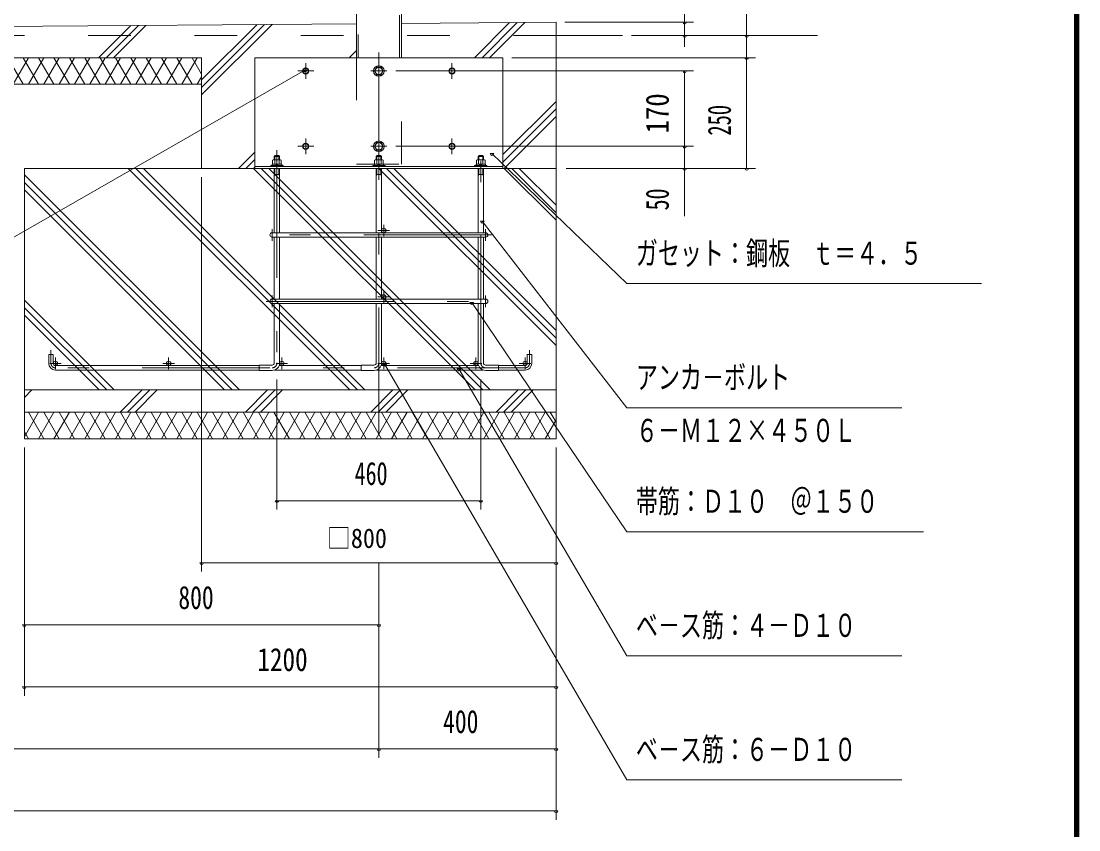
# Model space of a CAD drawing. Units: millimetres, scale not verified, with parts at other scales. Extents: x -25648 to 25658, y -10130 to 10130.
# Drawn here: x 19690 to 25658, y -3367 to 1196 of the extents above; entities that cross this region are included whole.
import ezdxf
from ezdxf.enums import TextEntityAlignment as Align

# ---------------------------------------------------------------- set-up
doc = ezdxf.new("R2010")
doc.units = ezdxf.units.MM
doc.header["$LTSCALE"] = 60
doc.linetypes.add('USER2', pattern=[10, 4, -6])
doc.linetypes.add('USER3', pattern=[24, 12, -5, 2, -5])
for name, color, linetype, lineweight in [('0-6_2-02BOLD', 7, 'Continuous', 18), ('0-7_2-12HIDDEN', 3, 'USER2', 18), ('0-8_2-22CENTER', 3, 'USER3', 18), ('0-9_2-42THIN', 4, 'Continuous', 18), ('0-A_2-52DIM', 3, 'Continuous', 18), ('0-B_2-62HATCH', 2, 'Continuous', 18), ('0-C_F-F1PAPER', 5, 'Continuous', 18)]:
    doc.layers.add(name, color=color, linetype=linetype, lineweight=lineweight)
doc.styles.add('ＭＳ ゴシック', font='')
doc.styles.get('ＭＳ ゴシック').set_extended_font_data('MS Gothic')

msp = doc.modelspace()

# ---------------------------------------------------------------- linework, layer by layer
at = {"layer": '0-6_2-02BOLD'}
for p, q in [((21581.28, 1721.43), (21581.28, 989.93)), ((21835.28, 989.93), (21835.28, 1721.43)), ((15958.28, 1139.93), (21581.28, 1181.58)), ((22708.28, 1114.93), (23083.28, 1114.93)), ((21148.28, 432.67), (21118.28, 432.67)), ((21693.28, 414.43), (21693.28, 432.67)), ((21008.28, 376.18), (22408.28, 376.18)), ((21098.28, 381.93), (21098.28, 376.18)), ((21118.28, 364.93), (21118.28, 2.43)), ((21121.01, 412.17), (21121.01, 389.43)), ((21125.78, 381.93), (21133.28, 389.43)), ((21140.78, 389.43), (21133.28, 381.93)), ((21145.55, 389.43), (21145.55, 412.17)), ((21148.28, 2.43), (21148.28, 364.93)), ((21673.28, 381.93), (21673.28, 376.18)), ((21687.65, 414.43), (21728.91, 414.43)), ((21693.28, 364.93), (21693.28, 2.43)), ((21696.01, 389.43), (21696.01, 412.17)), ((21708.28, 389.43), (21700.78, 381.93)), ((21708.28, 381.93), (21715.78, 389.43)), ((21720.55, 389.43), (21720.55, 412.17)), ((21723.28, 2.43), (21723.28, 364.93)), ((21735.16, 389.43), (21735.16, 381.93)), ((22268.28, 364.93), (22268.28, 2.43)), ((22271.01, 389.43), (22271.01, 412.17)), ((22275.78, 389.43), (22283.28, 381.93)), ((22290.78, 381.93), (22283.28, 389.43)), ((22295.55, 412.17), (22295.55, 389.43)), ((22298.28, 2.43), (22298.28, 364.93)), ((21118.28, 331.18), (21148.28, 331.18)), ((21693.28, 331.18), (21723.28, 331.18)), ((22298.28, 331.18), (22268.28, 331.18)), ((21105.78, 2.43), (22310.78, 2.43)), ((21105.78, -22.57), (22310.78, -22.57)), ((21118.28, -372.57), (21118.28, -22.57)), ((21148.28, -372.57), (21148.28, -22.57)), ((21693.28, -22.57), (21693.28, -372.57)), ((21723.28, -372.57), (21723.28, -22.57)), ((22268.28, -22.57), (22268.28, -372.57)), ((22298.28, -22.57), (22298.28, -372.57)), ((22310.78, -372.57), (21105.78, -372.57)), ((22310.78, -397.57), (21105.78, -397.57)), ((21118.28, -397.57), (21118.28, -732.57)), ((21148.28, -732.57), (21148.28, -397.57)), ((21693.28, -397.57), (21693.28, -732.57)), ((21723.28, -732.57), (21723.28, -397.57)), ((22268.28, -397.57), (22268.28, -732.57)), ((22298.28, -732.57), (22298.28, -397.57)), ((19845.78, -735.07), (19845.78, -685.07)), ((19883.28, -747.57), (21033.28, -747.57)), ((21033.28, -772.57), (19883.28, -772.57)), ((21120.14, -772.57), (21608.28, -772.57)), ((21608.28, -747.57), (21145.54, -747.57)), ((21695.14, -772.57), (22296.42, -772.57)), ((22271.01, -747.57), (21720.54, -747.57)), ((22383.28, -747.57), (22533.28, -747.57)), ((22533.28, -772.57), (22383.28, -772.57)), ((22708.28, -885.07), (19708.28, -885.07)), ((19708.28, -1010.07), (22708.28, -1010.07))]:
    msp.add_line(p, q, dxfattribs=at)
for points in [[(20708.28, 839.93), (15958.28, 839.93), (15958.28, 1139.93)], [(21835.28, 1183.47), (22708.28, 1189.93), (22708.28, -1160.07), (19708.28, -1160.07), (19708.28, 364.93), (22708.28, 364.93)], [(20708.28, 364.93), (20708.28, 989.93), (15958.28, 989.93)], [(22408.28, 364.93), (22408.28, 989.93), (21008.28, 989.93), (21008.28, 364.93)], [(21148.28, 414.43), (21148.28, 432.67), (21143.28, 437.67), (21123.28, 437.67), (21118.28, 432.67), (21118.28, 414.43)], [(21723.28, 414.43), (21723.28, 432.67), (21718.28, 437.67), (21698.28, 437.67), (21693.28, 432.67), (21723.28, 432.67)], [(22268.28, 432.67), (22273.28, 437.67), (22293.28, 437.67), (22298.28, 432.67)], [(22268.28, 414.43), (22268.28, 432.67), (22298.28, 432.67), (22298.28, 414.43)], [(21098.28, 381.93), (21168.28, 381.93), (21168.28, 376.18)], [(21160.16, 381.93), (21160.16, 389.43), (21106.41, 389.43), (21106.41, 381.93)], [(21157.82, 389.43), (21157.82, 412.17), (21153.9, 414.43), (21112.66, 414.43), (21108.74, 412.17), (21108.74, 389.43)], [(21673.28, 381.93), (21743.28, 381.93), (21743.28, 376.18)], [(21735.16, 389.43), (21681.4, 389.43), (21681.4, 381.93)], [(21687.65, 414.43), (21683.74, 412.17), (21683.74, 389.43)], [(21728.91, 414.43), (21732.82, 412.17), (21732.82, 389.43)], [(22318.28, 376.18), (22318.28, 381.93), (22248.28, 381.93), (22248.28, 376.18)], [(22256.4, 381.93), (22256.4, 389.43), (22310.15, 389.43), (22310.15, 381.93)], [(22307.81, 389.43), (22307.81, 412.17), (22303.9, 414.43), (22262.66, 414.43), (22258.74, 412.17), (22258.74, 389.43)], [(19845.78, -685.07), (19870.78, -685.07), (19870.78, -735.07)], [(22545.78, -735.07), (22545.78, -685.07), (22570.78, -685.07), (22570.78, -735.07)], [(21105.78, -745.07), (21033.28, -745.07), (21033.28, -775.07), (21105.78, -775.07)], [(21680.78, -745.07), (21608.28, -745.07), (21608.28, -775.07), (21680.78, -775.07)], [(22310.78, -775.07), (22383.28, -775.07), (22383.28, -745.07), (22310.78, -745.07)]]:
    msp.add_lwpolyline(points, dxfattribs=at)
for points in [[(21696.01, 936.18), (21720.55, 936.18), (21732.82, 914.93), (21720.55, 893.68), (21696.01, 893.68), (21683.74, 914.93)], [(21696.01, 511.18), (21683.74, 489.93), (21696.01, 468.68), (21720.55, 468.68), (21732.82, 489.93), (21720.55, 511.18)]]:
    msp.add_lwpolyline(points, close=True, dxfattribs=at)
for centre, radius in [((21295.78, 914.93), 17.5), ((21295.78, 914.93), 15), ((21708.28, 914.93), 30), ((21708.28, 914.93), 20.62), ((22120.78, 914.93), 17.5), ((22120.78, 914.93), 15), ((21295.78, 489.93), 17.5), ((21295.78, 489.93), 15), ((21708.28, 489.93), 30), ((21708.28, 489.93), 20.62), ((22120.78, 489.93), 17.5), ((22120.78, 489.93), 15), ((21735.78, 14.93), 12.5), ((21735.78, -360.07), 12.5), ((19883.28, -735.07), 12.5), ((20522.03, -735.07), 12.5), ((21160.78, -735.07), 12.5), ((21735.78, -735.07), 12.5), ((22255.78, -735.07), 12.5), ((22533.28, -735.07), 12.5)]:
    msp.add_circle(centre, radius, dxfattribs=at)
for centre, radius, start, end in [((21114.87, 404.97), 9.46, 49.57008, 90), ((21133.28, 379.98), 34.45, 69.13591, 110.86404), ((21151.68, 404.97), 9.46, 90, 130.42987), ((21689.88, 404.97), 9.46, 49.57008, 90), ((21708.28, 379.98), 34.45, 69.13591, 110.86404), ((21726.68, 404.97), 9.46, 90, 130.42987), ((22264.88, 404.97), 9.46, 49.5701, 90), ((22283.28, 379.98), 34.45, 69.13593, 110.86406), ((22301.68, 404.97), 9.46, 90, 130.42989), ((21105.78, -10.07), 12.5, 90, 270), ((22310.78, -10.07), 12.5, 270, 90), ((21105.78, -385.07), 12.5, 90, 270), ((22310.78, -385.07), 12.5, 270, 90), ((19883.28, -735.07), 37.5, 180, 270), ((21105.78, -732.57), 42.5, 270, 0), ((21105.78, -732.57), 12.5, 270, 0), ((21680.78, -732.57), 42.5, 270, 0), ((21680.78, -732.57), 12.5, 270, 0), ((22310.78, -732.57), 42.5, 180, 270), ((22310.78, -732.57), 12.5, 180, 270), ((22533.28, -735.07), 37.5, 270, 0)]:
    msp.add_arc(centre, radius, start, end, dxfattribs=at)
at = {"layer": '0-7_2-12HIDDEN'}
for p, q in [((21591.78, 1721.43), (21591.78, 989.93)), ((21824.78, 989.93), (21824.78, 1721.43)), ((22708.28, 1114.93), (15958.28, 1114.93))]:
    msp.add_line(p, q, dxfattribs=at)
msp.add_lwpolyline([(21581.28, 989.93), (21581.28, 389.93), (21835.28, 389.93), (21835.28, 989.93)], dxfattribs=at)
at = {"layer": '0-8_2-22CENTER'}
for p, q in [((21708.28, 6779.93), (21708.28, -1285.07)), ((21295.78, 959.93), (21295.78, 869.93)), ((22120.78, 869.93), (22120.78, 959.93)), ((21250.78, 914.93), (21340.78, 914.93)), ((21663.28, 914.93), (21753.28, 914.93)), ((22165.78, 914.93), (22075.78, 914.93)), ((21250.78, 489.93), (21340.78, 489.93)), ((21295.78, 534.93), (21295.78, 444.93)), ((21753.28, 489.93), (21663.28, 489.93)), ((22165.78, 489.93), (22075.78, 489.93)), ((22120.78, 444.93), (22120.78, 534.93)), ((21133.28, 467.67), (21133.28, -732.57)), ((22283.28, -732.57), (22283.28, 467.67)), ((21105.78, 22.43), (21105.78, -42.57)), ((21768.28, 14.93), (21703.28, 14.93)), ((21735.78, -17.57), (21735.78, 47.43)), ((22310.78, 22.43), (22310.78, -42.57)), ((22343.28, -10.07), (21073.28, -10.07)), ((21105.78, -352.57), (21105.78, -417.57)), ((21735.78, -392.57), (21735.78, -327.57)), ((22310.78, -352.57), (22310.78, -417.57)), ((21073.28, -385.07), (22343.28, -385.07)), ((21703.28, -360.07), (21768.28, -360.07)), ((19858.28, -735.07), (19858.28, -660.07)), ((19883.28, -767.57), (19883.28, -702.57)), ((20522.03, -767.57), (20522.03, -702.57)), ((21160.78, -767.57), (21160.78, -702.57)), ((21735.78, -767.57), (21735.78, -702.57)), ((22255.78, -767.57), (22255.78, -702.57)), ((22533.28, -767.57), (22533.28, -702.57)), ((22558.28, -735.07), (22558.28, -660.07)), ((19850.78, -735.07), (19915.78, -735.07)), ((22533.28, -760.07), (19883.28, -760.07)), ((20489.53, -735.07), (20554.53, -735.07)), ((21128.28, -735.07), (21193.28, -735.07)), ((21768.28, -735.07), (21703.28, -735.07)), ((22223.28, -735.07), (22288.28, -735.07)), ((22565.78, -735.07), (22500.78, -735.07))]:
    msp.add_line(p, q, dxfattribs=at)
for centre, radius, start, end in [((19883.28, -735.07), 25, 180, 270), ((21105.78, -732.57), 27.5, 270, 0), ((21680.78, -732.57), 27.5, 270, 0), ((22310.78, -732.57), 27.5, 180, 270), ((22533.28, -735.07), 25, 270, 0)]:
    msp.add_arc(centre, radius, start, end, dxfattribs=at)
at = {"layer": '0-9_2-42THIN'}
for p, q in [((21122.03, 414.43), (21122.03, 436.41)), ((21144.53, 436.41), (21144.53, 414.43)), ((21697.03, 436.41), (21697.03, 414.43)), ((21719.53, 414.43), (21719.53, 436.41)), ((22272.03, 414.43), (22272.03, 436.41)), ((22294.53, 436.41), (22294.53, 414.43))]:
    msp.add_line(p, q, dxfattribs=at)
for points in [[(21118.28, 324.69), (21122.03, 331.18), (21122.03, 364.93)], [(21144.53, 364.93), (21144.53, 331.18), (21148.28, 324.69)], [(21693.28, 324.69), (21697.03, 331.18), (21697.03, 364.93)], [(21719.53, 364.93), (21719.53, 331.18), (21723.28, 324.69)], [(22268.28, 324.69), (22272.03, 331.18), (22272.03, 364.93)], [(22294.53, 364.93), (22294.53, 331.18), (22298.28, 324.69)]]:
    msp.add_lwpolyline(points, dxfattribs=at)
at = {"layer": '0-A_2-52DIM'}
for p, q in [((23783.28, 364.93), (23783.28, 6768.3)), ((23433.28, 1052.16), (23433.28, 1459.93)), ((23483.28, 1189.93), (22758.28, 1189.93)), ((23443.28, 1189.93), (23423.28, 1189.93)), ((23133.28, 1114.93), (24183.28, 1114.93)), ((23443.28, 1114.93), (23423.28, 1114.93)), ((23793.28, 1114.93), (23773.28, 1114.93)), ((22458.28, 989.93), (23833.28, 989.93)), ((23793.28, 989.93), (23773.28, 989.93)), ((19475.83, -121.26), (21291.42, 919.43)), ((21301.42, 919.43), (21281.42, 919.43)), ((21803.28, 914.93), (23483.28, 914.93)), ((23443.28, 914.93), (23423.28, 914.93)), ((23433.28, 914.93), (23433.28, 94.93)), ((21803.28, 489.93), (23483.28, 489.93)), ((23443.28, 489.93), (23423.28, 489.93)), ((22356.32, 448.62), (22336.32, 448.62)), ((23833.28, 364.93), (22765.9, 364.93)), ((23443.28, 364.93), (23423.28, 364.93)), ((23793.28, 364.93), (23773.28, 364.93)), ((20708.28, -1910.07), (20708.28, 314.93)), ((22301.65, 66.8), (22281.65, 66.8)), ((22242.39, -391.96), (22222.39, -391.96)), ((21751.44, -740.61), (21731.44, -740.61)), ((22170.31, -766.55), (22150.31, -766.55)), ((21133.28, -825.07), (21133.28, -1560.07)), ((22283.28, -1560.07), (22283.28, -825.07)), ((19708.28, -1210.07), (19708.28, -2610.07)), ((22708.28, -3310.07), (22708.28, -1210.07)), ((21143.28, -1510.07), (21123.28, -1510.07)), ((21133.28, -1510.07), (22283.28, -1510.07)), ((22293.28, -1510.07), (22273.28, -1510.07)), ((20718.28, -1860.07), (20698.28, -1860.07)), ((22708.28, -1860.07), (20708.28, -1860.07)), ((21708.28, -2960.07), (21708.28, -1860.07)), ((22718.28, -1860.07), (22698.28, -1860.07)), ((19718.28, -2210.07), (19698.28, -2210.07)), ((21708.28, -2210.07), (19708.28, -2210.07)), ((21718.28, -2210.07), (21698.28, -2210.07)), ((19718.28, -2560.07), (19698.28, -2560.07)), ((19708.28, -2560.07), (22708.28, -2560.07)), ((22718.28, -2560.07), (22698.28, -2560.07)), ((22708.28, -2910.07), (15958.28, -2910.07)), ((21718.28, -2910.07), (21698.28, -2910.07)), ((22718.28, -2910.07), (22698.28, -2910.07)), ((15958.28, -3260.07), (22708.28, -3260.07)), ((22718.28, -3260.07), (22698.28, -3260.07))]:
    msp.add_line(p, q, dxfattribs=at)
for points in [[(22346.32, 448.62), (23108.28, -285.07), (25108.28, -285.07)], [(24658.28, -985.07), (23108.28, -985.07), (22291.65, 66.8)], [(22232.39, -391.96), (23108.28, -1685.07), (24780.82, -1685.07)], [(21741.44, -740.61), (23108.28, -3085.07), (24658.28, -3085.07)], [(24658.28, -2385.07), (23108.28, -2385.07), (22160.31, -766.55)]]:
    msp.add_lwpolyline(points, dxfattribs=at)
for centre in [(23433.28, 1189.93), (23433.28, 1114.93), (23783.28, 1114.93), (23783.28, 989.93), (21291.42, 919.43), (23433.28, 914.93), (23433.28, 489.93), (22346.32, 448.62), (23433.28, 364.93), (23783.28, 364.93), (22291.65, 66.8), (22232.39, -391.96), (21741.44, -740.61), (22160.31, -766.55), (21133.28, -1510.07), (22283.28, -1510.07), (20708.28, -1860.07), (22708.28, -1860.07), (19708.28, -2210.07), (21708.28, -2210.07), (19708.28, -2560.07), (22708.28, -2560.07), (21708.28, -2910.07), (22708.28, -2910.07), (22708.28, -3260.07)]:
    msp.add_arc(centre, 10, 180, 0, dxfattribs=at)
at = {"layer": '0-B_2-62HATCH'}
for p, q in [((20126.64, 989.93), (20308.5, 1171.79)), ((20351.25, 1172.11), (20169.07, 989.93)), ((20393.99, 1172.43), (20211.49, 989.93)), ((21106.49, 1177.82), (20708.28, 779.61)), ((20708.28, 822.03), (21063.74, 1177.5)), ((20708.28, 864.46), (21020.99, 1177.17)), ((22247.96, 989.93), (22445.98, 1187.95)), ((22488.73, 1188.27), (22290.39, 989.93)), ((22332.82, 989.93), (22531.48, 1188.6)), ((21581.28, 1030.36), (21540.86, 989.93)), ((19701.99, 839.93), (19615.39, 989.93)), ((19644.25, 839.93), (19730.85, 989.93)), ((19701.99, 989.93), (19788.59, 839.93)), ((19817.46, 989.93), (19730.86, 839.93)), ((19875.19, 839.93), (19788.59, 989.93)), ((19817.46, 839.93), (19904.06, 989.93)), ((19875.19, 989.93), (19961.79, 839.93)), ((19990.66, 989.93), (19904.06, 839.93)), ((20048.4, 839.93), (19961.79, 989.93)), ((19990.66, 839.93), (20077.26, 989.93)), ((20048.4, 989.93), (20135, 839.93)), ((20163.87, 989.93), (20077.26, 839.93)), ((20221.6, 839.93), (20135, 989.93)), ((20163.87, 839.93), (20250.47, 989.93)), ((20221.6, 989.93), (20308.2, 839.93)), ((20337.07, 989.93), (20250.47, 839.93)), ((20394.81, 839.93), (20308.2, 989.93)), ((20337.07, 839.93), (20423.67, 989.93)), ((20394.81, 989.93), (20481.41, 839.93)), ((20510.28, 989.93), (20423.67, 839.93)), ((20568.01, 839.93), (20481.41, 989.93)), ((20510.28, 839.93), (20596.88, 989.93)), ((20568.01, 989.93), (20654.61, 839.93)), ((20683.48, 989.93), (20596.88, 839.93)), ((20708.28, 896.98), (20654.61, 989.93)), ((20683.48, 839.93), (20708.28, 882.88)), ((22408.28, 443.14), (22708.28, 743.14)), ((22708.28, 700.72), (22408.28, 400.72)), ((22414.92, 364.93), (22708.28, 658.29)), ((21008.28, 457.36), (20915.85, 364.93)), ((21544.53, -885.07), (20294.53, 364.93)), ((20336.96, 364.93), (21586.96, -885.07)), ((21629.39, -885.07), (20379.38, 364.93)), ((20958.28, 364.93), (21008.28, 414.93)), ((21008.28, 372.5), (21000.71, 364.93)), ((21001.64, 364.93), (22251.64, -885.07)), ((22294.07, -885.07), (21044.07, 364.93)), ((21086.49, 364.93), (22336.49, -885.07)), ((22708.28, -634.6), (21708.74, 364.93)), ((21751.17, 364.93), (22708.28, -592.18)), ((22708.28, -549.75), (21793.6, 364.93)), ((22415.85, 364.93), (22708.28, 72.5)), ((22708.28, 114.93), (22458.28, 364.93)), ((22500.7, 364.93), (22708.28, 157.36)), ((19708.28, 328.93), (20922.28, -885.07)), ((20879.85, -885.07), (19708.28, 286.5)), ((19708.28, 244.07), (20837.43, -885.07)), ((20215.17, -885.07), (19708.28, -378.18)), ((19708.28, -420.61), (20172.74, -885.07)), ((20130.32, -885.07), (19708.28, -463.03)), ((19708.28, -927.49), (19750.7, -885.07)), ((20247.96, -1010.07), (20372.96, -885.07)), ((20415.39, -885.07), (20290.39, -1010.07)), ((20332.81, -1010.07), (20457.81, -885.07)), ((21080.07, -885.07), (20955.07, -1010.07)), ((20997.49, -1010.07), (21122.49, -885.07)), ((21039.92, -1010.07), (21164.92, -885.07)), ((21787.17, -885.07), (21662.18, -1010.07)), ((21704.6, -1010.07), (21829.6, -885.07)), ((21747.03, -1010.07), (21872.03, -885.07)), ((22369.28, -1010.07), (22494.28, -885.07)), ((22536.71, -885.07), (22411.71, -1010.07)), ((22454.14, -1010.07), (22579.13, -885.07)), ((19788.59, -1010.07), (19708.28, -1149.17)), ((19817.45, -1160.07), (19730.85, -1010.07)), ((19788.59, -1160.07), (19875.19, -1010.07)), ((19904.06, -1160.07), (19817.45, -1010.07)), ((19961.79, -1010.07), (19875.19, -1160.07)), ((19904.06, -1010.07), (19990.66, -1160.07)), ((19961.79, -1160.07), (20048.4, -1010.07)), ((20077.26, -1160.07), (19990.66, -1010.07)), ((20135, -1010.07), (20048.4, -1160.07)), ((20077.26, -1010.07), (20163.87, -1160.07)), ((20135, -1160.07), (20221.6, -1010.07)), ((20250.47, -1160.07), (20163.87, -1010.07)), ((20308.2, -1010.07), (20221.6, -1160.07)), ((20337.07, -1160.07), (20250.47, -1010.07)), ((20394.81, -1010.07), (20308.2, -1160.07)), ((20423.67, -1160.07), (20337.07, -1010.07)), ((20481.41, -1010.07), (20394.81, -1160.07)), ((20510.28, -1160.07), (20423.67, -1010.07)), ((20568.01, -1010.07), (20481.41, -1160.07)), ((20510.28, -1010.07), (20596.88, -1160.07)), ((20568.01, -1160.07), (20654.62, -1010.07)), ((20683.48, -1160.07), (20596.88, -1010.07)), ((20741.22, -1010.07), (20654.61, -1160.07)), ((20683.48, -1010.07), (20770.09, -1160.07)), ((20741.22, -1160.07), (20827.82, -1010.07)), ((20856.69, -1160.07), (20770.09, -1010.07)), ((20914.42, -1010.07), (20827.82, -1160.07)), ((20856.69, -1010.07), (20943.29, -1160.07)), ((20914.42, -1160.07), (21001.02, -1010.07)), ((20943.29, -1010.07), (21029.89, -1160.07)), ((21001.03, -1160.07), (21087.63, -1010.07)), ((21116.5, -1160.07), (21029.89, -1010.07)), ((21174.23, -1010.07), (21087.63, -1160.07)), ((21116.5, -1010.07), (21203.1, -1160.07)), ((21174.23, -1160.07), (21260.83, -1010.07)), ((21289.7, -1160.07), (21203.1, -1010.07)), ((21347.43, -1010.07), (21260.83, -1160.07)), ((21289.7, -1010.07), (21376.3, -1160.07)), ((21347.43, -1160.07), (21434.04, -1010.07)), ((21462.91, -1160.07), (21376.3, -1010.07)), ((21520.64, -1010.07), (21434.04, -1160.07)), ((21462.91, -1010.07), (21549.51, -1160.07)), ((21520.64, -1160.07), (21607.24, -1010.07)), ((21636.11, -1160.07), (21549.51, -1010.07)), ((21693.85, -1010.07), (21607.24, -1160.07)), ((21636.11, -1010.07), (21722.71, -1160.07)), ((21693.84, -1160.07), (21780.45, -1010.07)), ((21809.32, -1160.07), (21722.71, -1010.07)), ((21867.05, -1010.07), (21780.45, -1160.07)), ((21809.32, -1010.07), (21895.92, -1160.07)), ((21867.05, -1160.07), (21953.65, -1010.07)), ((21982.52, -1160.07), (21895.92, -1010.07)), ((22040.26, -1010.07), (21953.65, -1160.07)), ((21982.52, -1010.07), (22069.12, -1160.07)), ((22040.26, -1160.07), (22126.86, -1010.07)), ((22155.73, -1160.07), (22069.12, -1010.07)), ((22213.46, -1010.07), (22126.86, -1160.07)), ((22155.73, -1010.07), (22242.33, -1160.07)), ((22213.46, -1160.07), (22300.06, -1010.07)), ((22328.93, -1160.07), (22242.33, -1010.07)), ((22386.67, -1010.07), (22300.06, -1160.07)), ((22328.93, -1010.07), (22415.53, -1160.07)), ((22386.67, -1160.07), (22473.27, -1010.07)), ((22415.53, -1010.07), (22502.14, -1160.07)), ((22473.27, -1160.07), (22559.87, -1010.07)), ((22588.74, -1160.07), (22502.14, -1010.07)), ((22646.47, -1010.07), (22559.87, -1160.07)), ((22588.74, -1010.07), (22675.34, -1160.07)), ((22708.28, -1067.12), (22675.34, -1010.07)), ((22646.47, -1160.07), (22708.28, -1053.02)), ((19708.28, -1120.97), (19730.85, -1160.07))]:
    msp.add_line(p, q, dxfattribs=at)
at = {"layer": '0-C_F-F1PAPER'}
for points in [[(25657.78, -10130), (-3042.22, -10130), (-3042.22, 9970), (25657.78, 9970)], [(25655.28, -10127.5), (-3039.72, -10127.5), (-3039.72, 9967.5), (25655.28, 9967.5)], [(25652.78, -10125), (25652.78, 9965), (-3037.22, 9965), (-3037.22, -10125)], [(25650.28, -10122.5), (-3034.72, -10122.5), (-3034.72, 9962.5), (25650.28, 9962.5)], [(25647.78, -10120), (25647.78, 9960), (-3032.22, 9960), (-3032.22, -10120)], [(25645.28, -10117.5), (-3029.72, -10117.5), (-3029.72, 9957.5), (25645.28, 9957.5)], [(25642.78, -10115), (25642.78, 9955), (-3027.22, 9955), (-3027.22, -10115)], [(25640.28, -10112.5), (-3024.72, -10112.5), (-3024.72, 9952.5), (25640.28, 9952.5)], [(25637.78, -10110), (-3022.22, -10110), (-3022.22, 9950), (25637.78, 9950)], [(25635.28, -10107.5), (-3019.72, -10107.5), (-3019.72, 9947.5), (25635.28, 9947.5)], [(25632.78, -10105), (25632.78, 9945), (-3017.22, 9945), (-3017.22, -10105)]]:
    msp.add_lwpolyline(points, close=True, dxfattribs=at)

# ---------------------------------------------------------------- texts
at = {"layer": '0-A_2-52DIM', "color": 7, "style": 'ＭＳ ゴシック'}
for s, width, p in [('170', 0.85, (23383.28, 562.94)), ('250', 0.65, (23733.28, 550.6)), ('50', 0.7, (23383.28, 128.22))]:
    msp.add_text(s, height=130.2, rotation=90, dxfattribs=dict(at, width=width)).set_placement(p, align=Align.BOTTOM_LEFT)
for s, height, width, p in [('ガセット：鋼板\u3000ｔ＝４．５', 130.2, 0.7, (23158.28, -217.31)), ('アンカ－ボルト', 130.2, 0.7, (23158.28, -917.31)), ('６－Ｍ１２×４５０Ｌ', 130.2, 0.7, (23158.28, -1217.31)), ('460', 130.2, 0.7, (21571.45, -1460.07)), ('帯筋：Ｄ１０\u3000＠１５０', 130.2, 0.7, (23158.28, -1617.3)), ('□800', 110.7, 0.9, (21414.53, -1810.07)), ('800', 130.2, 0.75, (20576.87, -2160.07)), ('ベ－ス筋：４－Ｄ１０', 130.2, 0.7, (23158.28, -2317.31)), ('1200', 130.2, 0.8, (21022.89, -2510.07)), ('400', 130.2, 0.75, (22070.66, -2860.07)), ('ベ－ス筋：６－Ｄ１０', 130.2, 0.7, (23158.28, -3017.31))]:
    msp.add_text(s, height=height, dxfattribs=dict(at, width=width)).set_placement(p, align=Align.BOTTOM_LEFT)

doc.saveas('drawing.dxf')
